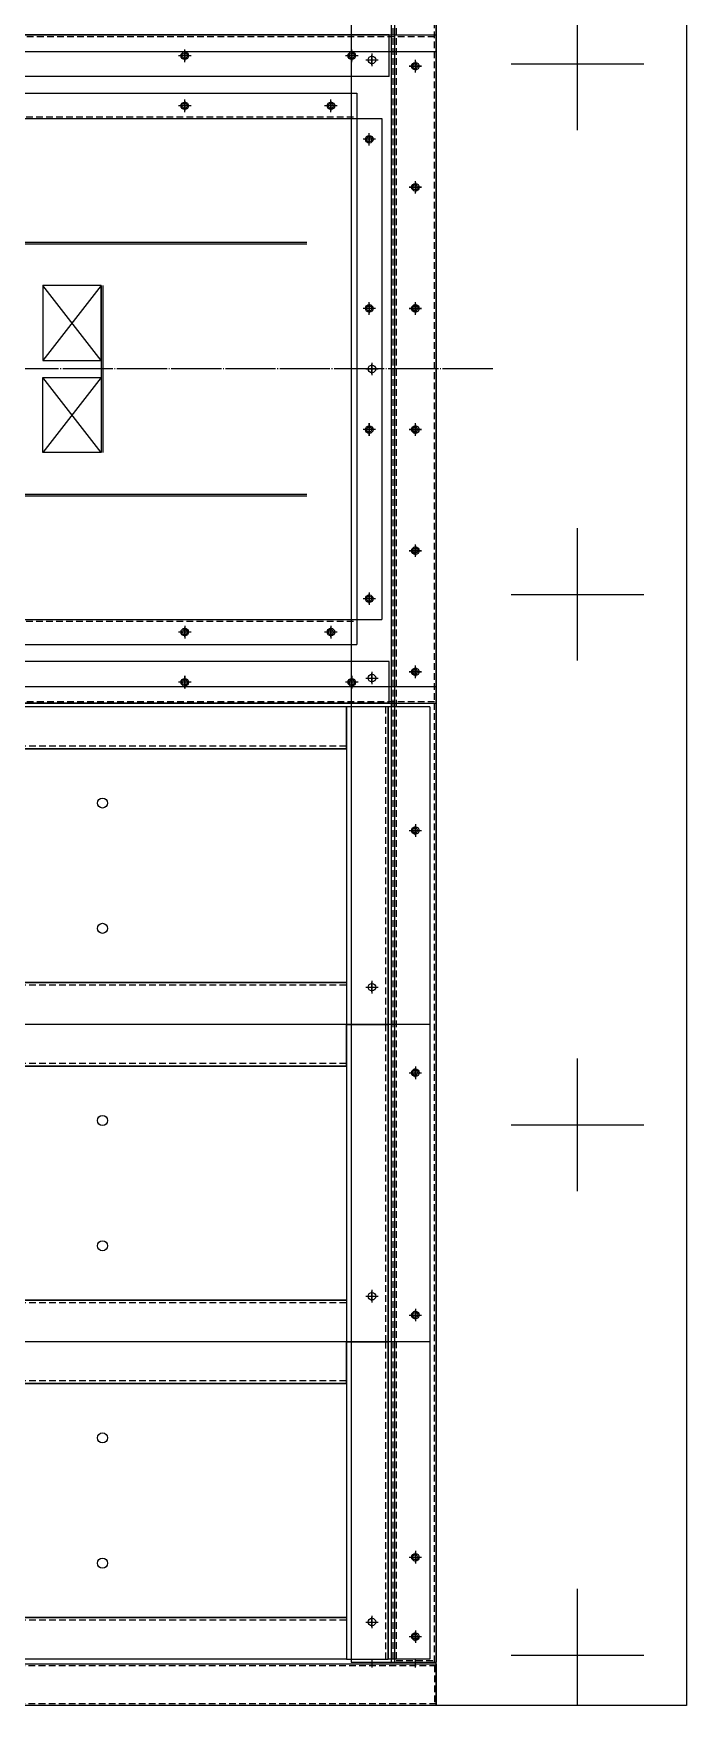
# Model space of a CAD drawing. Header units: millimetres. Extents: x 1037 to 22896, y 879 to 16337.
# Drawn here: x 9770 to 10552, y 10585 to 12587 of the extents above; entities that cross this region are included whole.
import ezdxf

# ---------------------------------------------------------------- set-up
doc = ezdxf.new("R2010")
doc.units = ezdxf.units.MM
doc.linetypes.add('CENTER', pattern=[65, 60, -2, 1, -2])
doc.linetypes.add('HIDDEN', pattern=[3, 2, -1])
for name, color, linetype in [('CENTER', 1, 'CENTER'), ('HOLE', 7, 'Continuous'), ('숨은선', 5, 'HIDDEN')]:
    doc.layers.add(name, color=color, linetype=linetype)

msp = doc.modelspace()

# ---------------------------------------------------------------- hatches: boundary and pattern name
h = msp.add_hatch()
h.set_pattern_fill('CROSS', scale=50)
h.set_pattern_definition([(0, (-360815.64, 1851827.8), (317.5, 317.5), [158.75, -476.25]), (90, (-360736.27, 1851748.44), (-317.5, 317.5), [158.75, -476.25])])
h.paths.add_polyline_path([(10252.2, 13785.4), (10552.2, 13785.4), (10552.2, 10585.4), (10252.2, 10585.4)])

# ---------------------------------------------------------------- linework, layer by layer
for p, q in [((10150.4, 13733.4), (10150.4, 10637.4)), ((10198.4, 13733.4), (10198.4, 10637.4)), ((10202.2, 13733.4), (10202.2, 10637.4)), ((10252.2, 10637.4), (10252.2, 13733.4)), ((10252.4, 13733.4), (10252.4, 10637.4)), ((8850.2, 12585.4), (10252.4, 12585.4)), ((10252.4, 12585.4), (10252.4, 11785.4)), ((8850.2, 12565.4), (10252.4, 12565.4)), ((8945.2, 12515.4), (10157.2, 12515.4)), ((10157.2, 12515.4), (10157.2, 11855.4)), ((8915.2, 12485.4), (10187.2, 12485.4)), ((9005.2, 12337.4), (10097.2, 12337.4)), ((9005.2, 12335.4), (10097.2, 12335.4)), ((9851.2, 12285.4), (9851.2, 12085.4)), ((9853.2, 12285.4), (9853.2, 12085.4)), ((9005.2, 12035.4), (10097.2, 12035.4)), ((9005.2, 12033.4), (10097.2, 12033.4)), ((8915.2, 11885.4), (10187.2, 11885.4)), ((8945.2, 11855.4), (10157.2, 11855.4)), ((8850.2, 11805.4), (10252.4, 11805.4)), ((8850.2, 11785.4), (10252.4, 11785.4)), ((10075.6, 11780.8), (8951.6, 11780.8)), ((10244.7, 11780.8), (10194.7, 11780.8)), ((10244.7, 11780.8), (10244.7, 11400.8)), ((10075.6, 11400.8), (8951.6, 11400.8)), ((10244.7, 11400.8), (10194.7, 11400.8)), ((10244.7, 11400.8), (10194.7, 11400.8)), ((10244.7, 11400.8), (10244.7, 11020.8)), ((10075.6, 11020.8), (8951.6, 11020.8)), ((10244.7, 11020.8), (10194.7, 11020.8)), ((10244.7, 11020.8), (10194.7, 11020.8)), ((10244.7, 11020.8), (10244.7, 10640.8)), ((8252.2, 10635.4), (10252.2, 10635.4)), ((10150.4, 10637.4), (10252.4, 10637.4)), ((10244.7, 10640.8), (10194.7, 10640.8)), ((10202.2, 10637.4), (10252.2, 10637.4)), ((10252.2, 10635.4), (10252.2, 10585.4)), ((10252.2, 10585.4), (8252.2, 10585.4))]:
    msp.add_line(p, q)
at = {"color": 7}
for p, q in [((10196.2, 12585.4), (8906.2, 12585.4)), ((10196.2, 12535.4), (10196.2, 12585.4)), ((10196.2, 12535.4), (8906.2, 12535.4)), ((10187.2, 12485.4), (10187.2, 11885.4)), ((9851.2, 12285.4), (9781.2, 12285.4)), ((9781.2, 12285.4), (9781.2, 12195.4)), ((9851.2, 12285.4), (9781.2, 12195.4)), ((9851.2, 12195.4), (9781.2, 12285.4)), ((9851.2, 12195.4), (9851.2, 12285.4)), ((9781.2, 12195.4), (9851.2, 12195.4)), ((9781.2, 12085.4), (9781.2, 12175.4)), ((9781.2, 12175.4), (9851.2, 12175.4)), ((9851.2, 12085.4), (9781.2, 12175.4)), ((9851.2, 12175.4), (9781.2, 12085.4)), ((9851.2, 12175.4), (9851.2, 12085.4)), ((9851.2, 12085.4), (9781.2, 12085.4)), ((10196.2, 11835.4), (8906.2, 11835.4)), ((10196.2, 11785.4), (10196.2, 11835.4)), ((10196.2, 11785.4), (8906.2, 11785.4))]:
    msp.add_line(p, q, dxfattribs=at)
at = {"color": 1}
for p, q in [((10175.2, 10639.9), (10175.2, 10630.9)), ((10175.4, 10640.4), (10175.4, 10634.4)), ((10227.2, 10640.4), (10227.2, 10634.4)), ((10227.2, 10639.9), (10227.2, 10630.9))]:
    msp.add_line(p, q, dxfattribs=at)
at = {"color": 7}
msp.add_lwpolyline([(10252.2, 13785.4), (10552.2, 13785.4), (10552.2, 10585.4), (10252.2, 10585.4)], close=True, dxfattribs=at)
for centre, radius in [((9951.2, 12560.4), 4.5), ((9951.2, 12560.4), 3), ((10151.2, 12560.4), 4.5), ((10151.2, 12560.4), 3), ((10175.4, 12555.4), 4.5), ((10175.4, 12555.4), 4.5), ((10227.4, 12547.9), 4.5), ((10227.4, 12547.9), 4.5), ((10227.2, 12547.9), 3), ((10227.2, 12547.9), 3), ((10227.2, 12547.9), 3), ((10227.2, 12547.9), 3), ((9951.2, 12500.4), 4.5), ((9951.2, 12500.4), 3), ((10126.2, 12500.4), 4.5), ((10126.2, 12500.4), 3), ((10172.2, 12460.4), 4.5), ((10172.2, 12460.4), 3), ((10227.4, 12402.9), 4.5), ((10227.4, 12402.9), 4.5), ((10227.2, 12402.9), 3), ((10227.2, 12402.9), 3), ((10227.2, 12402.9), 3), ((10227.2, 12402.9), 3), ((10172.2, 12257.9), 4.5), ((10172.2, 12257.9), 3), ((10227.4, 12257.9), 4.5), ((10227.4, 12257.9), 4.5), ((10227.2, 12257.9), 3), ((10227.2, 12257.9), 3), ((10227.2, 12257.9), 3), ((10227.2, 12257.9), 3), ((10227.2, 12257.9), 3), ((10227.2, 12257.9), 3), ((10227.2, 12257.9), 3), ((10227.2, 12257.9), 3), ((10227.2, 12257.9), 3), ((10227.2, 12257.9), 3), ((10227.2, 12257.9), 3), ((10227.2, 12257.9), 3), ((10175.4, 12185.4), 4.5), ((10175.4, 12185.4), 4.5), ((10172.2, 12112.9), 4.5), ((10172.2, 12112.9), 3), ((10227.4, 12112.9), 4.5), ((10227.4, 12112.9), 4.5), ((10227.2, 12112.9), 3), ((10227.2, 12112.9), 3), ((10227.2, 12112.9), 3), ((10227.2, 12112.9), 3), ((10227.4, 11967.9), 4.5), ((10227.4, 11967.9), 4.5), ((10227.2, 11967.9), 3), ((10227.2, 11967.9), 3), ((10227.2, 11967.9), 3), ((10227.2, 11967.9), 3), ((10172.2, 11910.4), 4.5), ((10172.2, 11910.4), 3), ((9951.2, 11870.4), 4.5), ((9951.2, 11870.4), 3), ((10126.2, 11870.4), 4.5), ((10126.2, 11870.4), 3), ((10126.2, 11870.4), 3), ((9951.2, 11810.4), 4.5), ((9951.2, 11810.4), 3), ((10151.2, 11810.4), 4.5), ((10151.2, 11810.4), 3), ((10175.4, 11815.4), 4.5), ((10175.4, 11815.4), 4.5), ((10227.4, 11822.9), 4.5), ((10227.4, 11822.9), 4.5), ((10227.2, 11822.9), 3), ((10227.2, 11822.9), 3), ((10227.2, 11822.9), 3), ((10227.2, 11822.9), 3), ((9852.7, 11665.8), 6), ((10227.4, 11632.9), 4.5), ((10227.2, 11632.9), 3), ((10227.2, 11632.9), 3), ((10227.2, 11632.9), 3), ((10227.2, 11632.9), 3), ((9852.7, 11515.8), 6), ((10175.4, 11445.4), 4.5), ((10175.4, 11445.4), 4.5), ((10227.4, 11342.9), 4.5), ((10227.2, 11342.9), 3), ((10227.2, 11342.9), 3), ((10227.2, 11342.9), 3), ((10227.2, 11342.9), 3), ((9852.7, 11285.8), 6), ((9852.7, 11135.8), 6), ((10175.4, 11075.4), 4.5), ((10175.4, 11075.4), 4.5), ((10227.4, 11052.9), 4.5), ((10227.2, 11052.9), 3), ((10227.2, 11052.9), 3), ((10227.2, 11052.9), 3), ((10227.2, 11052.9), 3), ((9852.7, 10905.8), 6), ((9852.7, 10755.8), 6), ((10227.4, 10762.9), 4.5), ((10227.2, 10762.9), 3), ((10227.2, 10762.9), 3), ((10227.2, 10762.9), 3), ((10227.2, 10762.9), 3), ((10227.2, 10762.9), 3), ((10227.2, 10762.9), 3), ((10227.2, 10762.9), 3), ((10227.2, 10762.9), 3), ((10175.4, 10685.4), 4.5), ((10175.4, 10685.4), 4.5), ((10227.4, 10667.9), 4.5), ((10227.2, 10667.9), 3), ((10227.2, 10667.9), 3), ((10227.2, 10667.9), 3), ((10227.2, 10667.9), 3)]:
    msp.add_circle(centre, radius)
at = {"layer": 'CENTER'}
for p, q in [((9958.7, 12560.4), (9943.7, 12560.4)), ((9958.7, 12560.4), (9943.7, 12560.4)), ((9958.7, 12560.4), (9943.7, 12560.4)), ((9956.9, 12560.4), (9945.5, 12560.4)), ((9956.9, 12560.4), (9945.5, 12560.4)), ((9951.2, 12552.9), (9951.2, 12567.9)), ((9951.2, 12552.9), (9951.2, 12567.9)), ((9951.2, 12552.9), (9951.2, 12567.9)), ((9951.2, 12566.1), (9951.2, 12554.7)), ((9951.2, 12554.7), (9951.2, 12566.1)), ((9951.2, 12566.1), (9951.2, 12554.7)), ((9951.2, 12554.7), (9951.2, 12566.1)), ((10158.7, 12560.4), (10143.7, 12560.4)), ((10158.7, 12560.4), (10143.7, 12560.4)), ((10158.7, 12560.4), (10143.7, 12560.4)), ((10156.9, 12560.4), (10145.5, 12560.4)), ((10156.9, 12560.4), (10145.5, 12560.4)), ((10151.2, 12552.9), (10151.2, 12567.9)), ((10151.2, 12552.9), (10151.2, 12567.9)), ((10151.2, 12552.9), (10151.2, 12567.9)), ((10151.2, 12566.1), (10151.2, 12554.7)), ((10151.2, 12554.7), (10151.2, 12566.1)), ((10151.2, 12566.1), (10151.2, 12554.7)), ((10151.2, 12554.7), (10151.2, 12566.1)), ((10167.9, 12555.4), (10182.9, 12555.4)), ((10167.9, 12555.4), (10182.9, 12555.4)), ((10169.7, 12555.4), (10181.1, 12555.4)), ((10169.7, 12555.4), (10181.1, 12555.4)), ((10175.4, 12562.9), (10175.4, 12547.9)), ((10175.4, 12562.9), (10175.4, 12547.9)), ((10175.4, 12549.7), (10175.4, 12561.1)), ((10175.4, 12561.1), (10175.4, 12549.7)), ((10175.4, 12549.7), (10175.4, 12561.1)), ((10175.4, 12561.1), (10175.4, 12549.7)), ((10227.2, 12552.9), (10227.2, 12542.9)), ((10227.2, 12552.9), (10227.2, 12542.9)), ((10227.2, 12552.9), (10227.2, 12542.9)), ((10227.2, 12552.9), (10227.2, 12542.9)), ((10227.4, 12540.4), (10227.4, 12555.4)), ((10227.4, 12540.4), (10227.4, 12555.4)), ((10227.4, 12553.6), (10227.4, 12542.2)), ((10227.4, 12542.2), (10227.4, 12553.6)), ((10234.9, 12547.9), (10219.9, 12547.9)), ((10219.9, 12547.9), (10234.9, 12547.9)), ((10221.6, 12547.9), (10233, 12547.9)), ((10221.7, 12547.9), (10233.1, 12547.9)), ((9958.7, 12500.4), (9943.7, 12500.4)), ((9958.7, 12500.4), (9943.7, 12500.4)), ((9958.7, 12500.4), (9943.7, 12500.4)), ((9956.9, 12500.4), (9945.5, 12500.4)), ((9956.9, 12500.4), (9945.5, 12500.4)), ((9951.2, 12492.9), (9951.2, 12507.9)), ((9951.2, 12492.9), (9951.2, 12507.9)), ((9951.2, 12492.9), (9951.2, 12507.9)), ((9951.2, 12506.1), (9951.2, 12494.7)), ((9951.2, 12494.7), (9951.2, 12506.1)), ((9951.2, 12506.1), (9951.2, 12494.7)), ((9951.2, 12494.7), (9951.2, 12506.1)), ((10133.7, 12500.4), (10118.7, 12500.4)), ((10133.7, 12500.4), (10118.7, 12500.4)), ((10133.7, 12500.4), (10118.7, 12500.4)), ((10131.9, 12500.4), (10120.5, 12500.4)), ((10131.9, 12500.4), (10120.5, 12500.4)), ((10126.2, 12492.9), (10126.2, 12507.9)), ((10126.2, 12492.9), (10126.2, 12507.9)), ((10126.2, 12492.9), (10126.2, 12507.9)), ((10126.2, 12506.1), (10126.2, 12494.7)), ((10126.2, 12494.7), (10126.2, 12506.1)), ((10126.2, 12506.1), (10126.2, 12494.7)), ((10126.2, 12494.7), (10126.2, 12506.1)), ((10179.7, 12460.4), (10164.7, 12460.4)), ((10179.7, 12460.4), (10164.7, 12460.4)), ((10176, 12460.4), (10168.4, 12460.4)), ((10172.2, 12452.9), (10172.2, 12467.9)), ((10172.2, 12455.4), (10172.2, 12465.4)), ((10172.2, 12464.2), (10172.2, 12456.6)), ((10172.2, 12456.6), (10172.2, 12464.2)), ((10234.9, 12402.9), (10219.9, 12402.9)), ((10219.9, 12402.9), (10234.9, 12402.9)), ((10221.6, 12402.9), (10233, 12402.9)), ((10221.7, 12402.9), (10233.1, 12402.9)), ((10227.2, 12407.9), (10227.2, 12397.9)), ((10227.2, 12407.9), (10227.2, 12397.9)), ((10227.2, 12407.9), (10227.2, 12397.9)), ((10227.2, 12407.9), (10227.2, 12397.9)), ((10227.4, 12395.4), (10227.4, 12410.4)), ((10227.4, 12395.4), (10227.4, 12410.4)), ((10227.4, 12408.6), (10227.4, 12397.2)), ((10227.4, 12397.2), (10227.4, 12408.6)), ((10179.7, 12257.9), (10164.7, 12257.9)), ((10179.7, 12257.9), (10164.7, 12257.9)), ((10179.7, 12257.9), (10164.7, 12257.9)), ((10177.9, 12257.9), (10166.5, 12257.9)), ((10172.2, 12250.4), (10172.2, 12265.4)), ((10172.2, 12250.4), (10172.2, 12265.4)), ((10172.2, 12263.6), (10172.2, 12252.2)), ((10172.2, 12252.2), (10172.2, 12263.6)), ((10234.9, 12257.9), (10219.9, 12257.9)), ((10219.9, 12257.9), (10234.9, 12257.9)), ((10221.6, 12257.9), (10233, 12257.9)), ((10221.6, 12257.9), (10233, 12257.9)), ((10221.6, 12257.9), (10233, 12257.9)), ((10221.7, 12257.9), (10233.1, 12257.9)), ((10227.2, 12252.9), (10227.2, 12262.9)), ((10227.2, 12252.9), (10227.2, 12262.9)), ((10227.2, 12252.9), (10227.2, 12262.9)), ((10227.2, 12252.9), (10227.2, 12262.9)), ((10227.2, 12252.9), (10227.2, 12262.9)), ((10227.2, 12252.9), (10227.2, 12262.9)), ((10227.2, 12252.9), (10227.2, 12262.9)), ((10227.2, 12252.9), (10227.2, 12262.9)), ((10227.2, 12262.9), (10227.2, 12252.9)), ((10227.2, 12262.9), (10227.2, 12252.9)), ((10227.2, 12262.9), (10227.2, 12252.9)), ((10227.2, 12262.9), (10227.2, 12252.9)), ((10227.4, 12250.4), (10227.4, 12265.4)), ((10227.4, 12250.4), (10227.4, 12265.4)), ((10227.4, 12263.6), (10227.4, 12252.2)), ((10227.4, 12252.2), (10227.4, 12263.6)), ((10175.4, 12192.9), (10175.4, 12177.9)), ((10175.4, 12192.9), (10175.4, 12177.9)), ((10175.4, 12179.7), (10175.4, 12191.1)), ((10175.4, 12191.1), (10175.4, 12179.7)), ((10175.4, 12179.7), (10175.4, 12191.1)), ((10175.4, 12191.1), (10175.4, 12179.7)), ((10320, 12185.4), (8798.1, 12185.4)), ((10167.9, 12185.4), (10182.9, 12185.4)), ((10167.9, 12185.4), (10182.9, 12185.4)), ((10169.7, 12185.4), (10181.1, 12185.4)), ((10169.7, 12185.4), (10181.1, 12185.4)), ((10179.7, 12112.9), (10164.7, 12112.9)), ((10179.7, 12112.9), (10164.7, 12112.9)), ((10179.7, 12112.9), (10164.7, 12112.9)), ((10177.9, 12112.9), (10166.5, 12112.9)), ((10172.2, 12120.4), (10172.2, 12105.4)), ((10172.2, 12105.4), (10172.2, 12120.4)), ((10172.2, 12118.6), (10172.2, 12107.2)), ((10172.2, 12107.2), (10172.2, 12118.6)), ((10234.9, 12112.9), (10219.9, 12112.9)), ((10219.9, 12112.9), (10234.9, 12112.9)), ((10221.6, 12112.9), (10233, 12112.9)), ((10221.7, 12112.9), (10233.1, 12112.9)), ((10227.2, 12107.9), (10227.2, 12117.9)), ((10227.2, 12107.9), (10227.2, 12117.9)), ((10227.2, 12107.9), (10227.2, 12117.9)), ((10227.2, 12107.9), (10227.2, 12117.9)), ((10227.4, 12105.4), (10227.4, 12120.4)), ((10227.4, 12105.4), (10227.4, 12120.4)), ((10227.4, 12118.6), (10227.4, 12107.2)), ((10227.4, 12107.2), (10227.4, 12118.6)), ((10227.2, 11962.9), (10227.2, 11972.9)), ((10227.2, 11962.9), (10227.2, 11972.9)), ((10227.2, 11962.9), (10227.2, 11972.9)), ((10227.2, 11962.9), (10227.2, 11972.9)), ((10227.4, 11960.4), (10227.4, 11975.4)), ((10227.4, 11960.4), (10227.4, 11975.4)), ((10227.4, 11973.6), (10227.4, 11962.2)), ((10227.4, 11962.2), (10227.4, 11973.6)), ((10234.9, 11967.9), (10219.9, 11967.9)), ((10219.9, 11967.9), (10234.9, 11967.9)), ((10221.6, 11967.9), (10233, 11967.9)), ((10221.7, 11967.9), (10233.1, 11967.9)), ((10179.7, 11910.4), (10164.7, 11910.4)), ((10179.7, 11910.4), (10164.7, 11910.4)), ((10177.9, 11910.4), (10166.5, 11910.4)), ((10172.2, 11917.9), (10172.2, 11902.9)), ((10172.2, 11917.9), (10172.2, 11902.9)), ((10172.2, 11904.7), (10172.2, 11916.1)), ((10172.2, 11916.1), (10172.2, 11904.7)), ((9958.7, 11870.4), (9943.7, 11870.4)), ((9958.7, 11870.4), (9943.7, 11870.4)), ((9958.7, 11870.4), (9943.7, 11870.4)), ((9956.9, 11870.4), (9945.5, 11870.4)), ((9956.9, 11870.4), (9945.5, 11870.4)), ((9951.2, 11877.9), (9951.2, 11862.9)), ((9951.2, 11877.9), (9951.2, 11862.9)), ((9951.2, 11877.9), (9951.2, 11862.9)), ((9951.2, 11864.7), (9951.2, 11876.1)), ((9951.2, 11876.1), (9951.2, 11864.7)), ((9951.2, 11864.7), (9951.2, 11876.1)), ((9951.2, 11876.1), (9951.2, 11864.7)), ((10133.7, 11870.4), (10118.7, 11870.4)), ((10133.7, 11870.4), (10118.7, 11870.4)), ((10133.7, 11870.4), (10118.7, 11870.4)), ((10133.7, 11870.4), (10118.7, 11870.4)), ((10133.7, 11870.4), (10118.7, 11870.4)), ((10131.9, 11870.4), (10120.5, 11870.4)), ((10131.9, 11870.4), (10120.5, 11870.4)), ((10131.9, 11870.4), (10120.5, 11870.4)), ((10131.9, 11870.4), (10120.5, 11870.4)), ((10126.2, 11877.9), (10126.2, 11862.9)), ((10126.2, 11877.9), (10126.2, 11862.9)), ((10126.2, 11877.9), (10126.2, 11862.9)), ((10126.2, 11877.9), (10126.2, 11862.9)), ((10126.2, 11877.9), (10126.2, 11862.9)), ((10126.2, 11864.7), (10126.2, 11876.1)), ((10126.2, 11876.1), (10126.2, 11864.7)), ((10126.2, 11864.7), (10126.2, 11876.1)), ((10126.2, 11876.1), (10126.2, 11864.7)), ((10126.2, 11864.7), (10126.2, 11876.1)), ((10126.2, 11876.1), (10126.2, 11864.7)), ((10126.2, 11864.7), (10126.2, 11876.1)), ((10126.2, 11876.1), (10126.2, 11864.7)), ((10227.4, 11815.4), (10227.4, 11830.4)), ((10227.4, 11815.4), (10227.4, 11830.4)), ((9958.7, 11810.4), (9943.7, 11810.4)), ((9958.7, 11810.4), (9943.7, 11810.4)), ((9958.7, 11810.4), (9943.7, 11810.4)), ((9956.9, 11810.4), (9945.5, 11810.4)), ((9956.9, 11810.4), (9945.5, 11810.4)), ((9951.2, 11817.9), (9951.2, 11802.9)), ((9951.2, 11802.9), (9951.2, 11817.9)), ((9951.2, 11802.9), (9951.2, 11817.9)), ((9951.2, 11816.1), (9951.2, 11804.7)), ((9951.2, 11804.7), (9951.2, 11816.1)), ((9951.2, 11816.1), (9951.2, 11804.7)), ((9951.2, 11804.7), (9951.2, 11816.1)), ((10158.7, 11810.4), (10143.7, 11810.4)), ((10158.7, 11810.4), (10143.7, 11810.4)), ((10158.7, 11810.4), (10143.7, 11810.4)), ((10156.9, 11810.4), (10145.5, 11810.4)), ((10156.9, 11810.4), (10145.5, 11810.4)), ((10151.2, 11817.9), (10151.2, 11802.9)), ((10151.2, 11802.9), (10151.2, 11817.9)), ((10151.2, 11802.9), (10151.2, 11817.9)), ((10151.2, 11816.1), (10151.2, 11804.7)), ((10151.2, 11804.7), (10151.2, 11816.1)), ((10151.2, 11816.1), (10151.2, 11804.7)), ((10151.2, 11804.7), (10151.2, 11816.1)), ((10167.9, 11815.4), (10182.9, 11815.4)), ((10167.9, 11815.4), (10182.9, 11815.4)), ((10169.7, 11815.4), (10181.1, 11815.4)), ((10169.7, 11815.4), (10181.1, 11815.4)), ((10175.4, 11822.9), (10175.4, 11807.9)), ((10175.4, 11822.9), (10175.4, 11807.9)), ((10175.4, 11809.7), (10175.4, 11821.1)), ((10175.4, 11821.1), (10175.4, 11809.7)), ((10175.4, 11809.7), (10175.4, 11821.1)), ((10175.4, 11821.1), (10175.4, 11809.7)), ((10234.9, 11822.9), (10219.9, 11822.9)), ((10219.9, 11822.9), (10234.9, 11822.9)), ((10221.6, 11822.9), (10233, 11822.9)), ((10221.7, 11822.9), (10233.1, 11822.9)), ((10227.2, 11817.9), (10227.2, 11827.9)), ((10227.2, 11817.9), (10227.2, 11827.9)), ((10227.2, 11817.9), (10227.2, 11827.9)), ((10227.2, 11817.9), (10227.2, 11827.9)), ((10227.4, 11828.6), (10227.4, 11817.2)), ((10227.4, 11817.2), (10227.4, 11828.6)), ((10219.9, 11632.9), (10234.9, 11632.9)), ((10221.6, 11632.9), (10233, 11632.9)), ((10221.7, 11632.9), (10233.1, 11632.9)), ((10227.2, 11627.9), (10227.2, 11637.9)), ((10227.2, 11627.9), (10227.2, 11637.9)), ((10227.2, 11627.9), (10227.2, 11637.9)), ((10227.2, 11627.9), (10227.2, 11637.9)), ((10227.4, 11640.4), (10227.4, 11625.4)), ((10227.4, 11627.2), (10227.4, 11638.6)), ((10227.4, 11638.6), (10227.4, 11627.2)), ((10175.4, 11452.9), (10175.4, 11437.9)), ((10175.4, 11452.9), (10175.4, 11437.9)), ((10175.4, 11439.7), (10175.4, 11451.1)), ((10175.4, 11451.1), (10175.4, 11439.7)), ((10175.4, 11439.7), (10175.4, 11451.1)), ((10175.4, 11451.1), (10175.4, 11439.7)), ((10167.9, 11445.4), (10182.9, 11445.4)), ((10167.9, 11445.4), (10182.9, 11445.4)), ((10169.7, 11445.4), (10181.1, 11445.4)), ((10169.7, 11445.4), (10181.1, 11445.4)), ((10227.4, 11350.4), (10227.4, 11335.4)), ((10219.9, 11342.9), (10234.9, 11342.9)), ((10221.6, 11342.9), (10233, 11342.9)), ((10221.7, 11342.9), (10233.1, 11342.9)), ((10227.2, 11337.9), (10227.2, 11347.9)), ((10227.2, 11337.9), (10227.2, 11347.9)), ((10227.2, 11337.9), (10227.2, 11347.9)), ((10227.2, 11337.9), (10227.2, 11347.9)), ((10227.4, 11337.2), (10227.4, 11348.6)), ((10227.4, 11348.6), (10227.4, 11337.2)), ((10167.9, 11075.4), (10182.9, 11075.4)), ((10167.9, 11075.4), (10182.9, 11075.4)), ((10169.7, 11075.4), (10181.1, 11075.4)), ((10169.7, 11075.4), (10181.1, 11075.4)), ((10175.4, 11082.9), (10175.4, 11067.9)), ((10175.4, 11082.9), (10175.4, 11067.9)), ((10175.4, 11069.7), (10175.4, 11081.1)), ((10175.4, 11081.1), (10175.4, 11069.7)), ((10175.4, 11069.7), (10175.4, 11081.1)), ((10175.4, 11081.1), (10175.4, 11069.7)), ((10219.9, 11052.9), (10234.9, 11052.9)), ((10221.6, 11052.9), (10233, 11052.9)), ((10221.7, 11052.9), (10233.1, 11052.9)), ((10227.2, 11057.9), (10227.2, 11047.9)), ((10227.2, 11057.9), (10227.2, 11047.9)), ((10227.2, 11057.9), (10227.2, 11047.9)), ((10227.2, 11057.9), (10227.2, 11047.9)), ((10227.4, 11060.4), (10227.4, 11045.4)), ((10227.4, 11047.2), (10227.4, 11058.6)), ((10227.4, 11058.6), (10227.4, 11047.2)), ((10227.4, 10770.4), (10227.4, 10755.4)), ((10219.9, 10762.9), (10234.9, 10762.9)), ((10221.6, 10762.9), (10233, 10762.9)), ((10221.6, 10762.9), (10233, 10762.9)), ((10221.7, 10762.9), (10233.1, 10762.9)), ((10227.2, 10767.9), (10227.2, 10757.9)), ((10227.2, 10767.9), (10227.2, 10757.9)), ((10227.2, 10767.9), (10227.2, 10757.9)), ((10227.2, 10767.9), (10227.2, 10757.9)), ((10227.2, 10767.9), (10227.2, 10757.9)), ((10227.2, 10767.9), (10227.2, 10757.9)), ((10227.2, 10767.9), (10227.2, 10757.9)), ((10227.2, 10767.9), (10227.2, 10757.9)), ((10227.4, 10757.2), (10227.4, 10768.6)), ((10227.4, 10768.6), (10227.4, 10757.2)), ((10175.4, 10692.9), (10175.4, 10677.9)), ((10175.4, 10692.9), (10175.4, 10677.9)), ((10175.4, 10679.7), (10175.4, 10691.1)), ((10175.4, 10691.1), (10175.4, 10679.7)), ((10175.4, 10679.7), (10175.4, 10691.1)), ((10175.4, 10691.1), (10175.4, 10679.7)), ((10167.9, 10685.4), (10182.9, 10685.4)), ((10167.9, 10685.4), (10182.9, 10685.4)), ((10169.7, 10685.4), (10181.1, 10685.4)), ((10169.7, 10685.4), (10181.1, 10685.4)), ((10227.2, 10662.9), (10227.2, 10672.9)), ((10227.2, 10662.9), (10227.2, 10672.9)), ((10227.2, 10662.9), (10227.2, 10672.9)), ((10227.2, 10662.9), (10227.2, 10672.9)), ((10227.4, 10675.4), (10227.4, 10660.4)), ((10227.4, 10662.2), (10227.4, 10673.6)), ((10227.4, 10673.6), (10227.4, 10662.2)), ((10219.9, 10667.9), (10234.9, 10667.9)), ((10221.6, 10667.9), (10233, 10667.9)), ((10221.7, 10667.9), (10233.1, 10667.9))]:
    msp.add_line(p, q, dxfattribs=at)
at = {"layer": 'HOLE'}
for p, q in [((10144.7, 11780.8), (8960.7, 11780.8)), ((10144.7, 11780.8), (10144.7, 11400.8)), ((10194.7, 11780.8), (10144.7, 11780.8)), ((10144.7, 11730.8), (10144.7, 11780.8)), ((10194.7, 11400.8), (10194.7, 11780.8)), ((10194.7, 11780.8), (10194.7, 11400.8)), ((8960.7, 11730.8), (10144.7, 11730.8)), ((10144.7, 11730.8), (8960.7, 11730.8)), ((8960.7, 11450.8), (10144.7, 11450.8)), ((10144.7, 11450.8), (8960.7, 11450.8)), ((10144.7, 11450.8), (10144.7, 11400.8)), ((10144.7, 11400.8), (8960.7, 11400.8)), ((10144.7, 11400.8), (8960.7, 11400.8)), ((10144.7, 11400.8), (10194.7, 11400.8)), ((10144.7, 11400.8), (10144.7, 11020.8)), ((10194.7, 11400.8), (10144.7, 11400.8)), ((10144.7, 11350.8), (10144.7, 11400.8)), ((10194.7, 11020.8), (10194.7, 11400.8)), ((10194.7, 11400.8), (10194.7, 11020.8)), ((8960.7, 11350.8), (10144.7, 11350.8)), ((10144.7, 11350.8), (8960.7, 11350.8)), ((8960.7, 11070.8), (10144.7, 11070.8)), ((10144.7, 11070.8), (8960.7, 11070.8)), ((10144.7, 11070.8), (10144.7, 11020.8)), ((10144.7, 11020.8), (8960.7, 11020.8)), ((10144.7, 11020.8), (8960.7, 11020.8)), ((10144.7, 11020.8), (10194.7, 11020.8)), ((10144.7, 11020.8), (10144.7, 10640.8)), ((10194.7, 11020.8), (10144.7, 11020.8)), ((10144.7, 10970.8), (10144.7, 11020.8)), ((10194.7, 10640.8), (10194.7, 11020.8)), ((10194.7, 11020.8), (10194.7, 10640.8)), ((8960.7, 10970.8), (10144.7, 10970.8)), ((10144.7, 10970.8), (8960.7, 10970.8)), ((8960.7, 10690.8), (10144.7, 10690.8)), ((10144.7, 10690.8), (8960.7, 10690.8)), ((10144.7, 10690.8), (10144.7, 10640.8)), ((10144.7, 10640.8), (8960.7, 10640.8)), ((10144.7, 10640.8), (10194.7, 10640.8))]:
    msp.add_line(p, q, dxfattribs=at)
at = {"layer": '숨은선', "ltscale": 4}
for p, q in [((10200.4, 13733.4), (10200.4, 10637.4)), ((10204.2, 13733.4), (10204.2, 10637.4)), ((10250.2, 10637.4), (10250.2, 13733.4)), ((8850.2, 12583.4), (10252.4, 12583.4)), ((8945.2, 12487.4), (10157.2, 12487.4)), ((8945.2, 11883.4), (10157.2, 11883.4)), ((8850.2, 11787.4), (10252.4, 11787.4)), ((10005.6, 11780.8), (9021.6, 11780.8)), ((10191.5, 11780.8), (10191.5, 11400.8)), ((10144.7, 11734), (8960.7, 11734)), ((10144.7, 11447.6), (8960.7, 11447.6)), ((10005.6, 11400.8), (9021.6, 11400.8)), ((10191.5, 11400.8), (10191.5, 11020.8)), ((10144.7, 11354), (8960.7, 11354)), ((10144.7, 11067.6), (8960.7, 11067.6)), ((10005.6, 11020.8), (9021.6, 11020.8)), ((10191.5, 11020.8), (10191.5, 10640.8)), ((10144.7, 10974), (8960.7, 10974)), ((10144.7, 10687.6), (8960.7, 10687.6)), ((8252.2, 10633.4), (10252.2, 10633.4)), ((10204.2, 10639.4), (10250.2, 10639.4)), ((10250.2, 10633.4), (10250.2, 10587.4)), ((10252.2, 10587.4), (8252.2, 10587.4))]:
    msp.add_line(p, q, dxfattribs=at)

doc.saveas('drawing.dxf')
